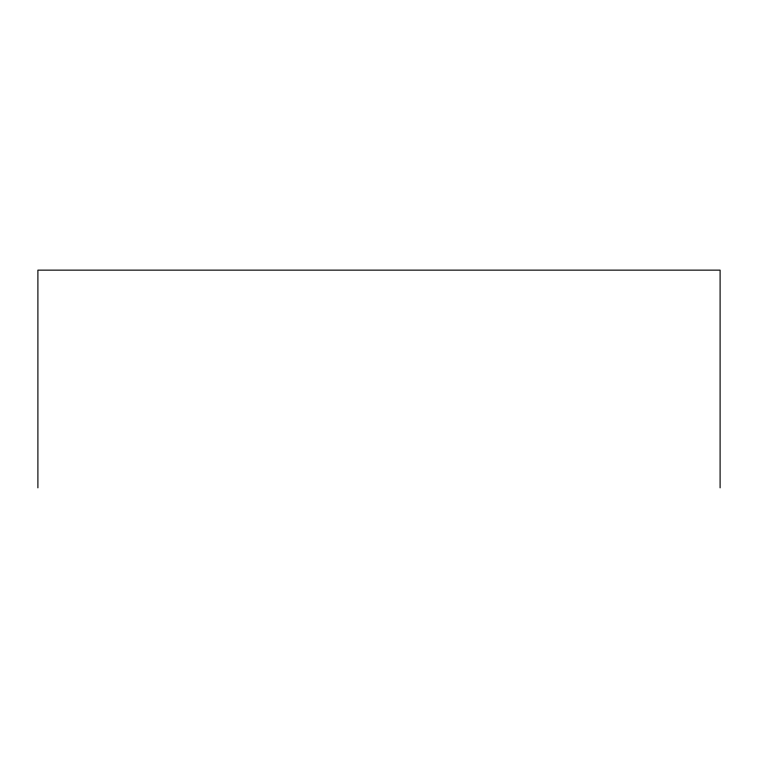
<?xml version="1.0" encoding="UTF-8"?>
<svg xmlns="http://www.w3.org/2000/svg" width="758" height="758" viewBox="0 0 758 758"><rect width="100%" height="100%" fill="white"/><g stroke="black" fill="none" stroke-linecap="round" stroke-linejoin="round"><path stroke-width="1.14" d="M720.1 487.858L720.1 270.142L37.9 270.142L37.9 487.858"/></g></svg>
